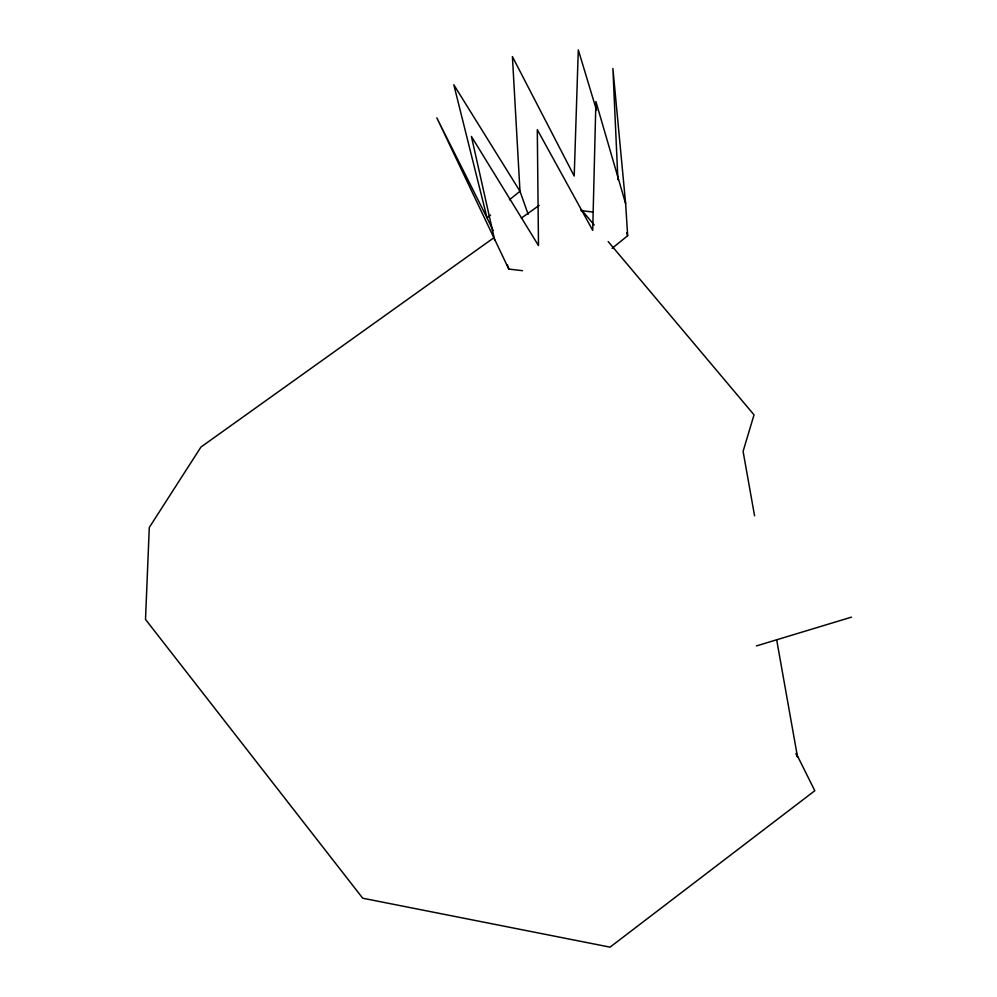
<?xml version="1.0" encoding="UTF-8"?>
<svg xmlns="http://www.w3.org/2000/svg" width="997" height="997" viewBox="0 0 997 997"><rect width="100%" height="100%" fill="white"/><g stroke="black" fill="none" stroke-linecap="round" stroke-linejoin="round"><path stroke-width="1.5" d="M490.586 215.053L487.059 217.907L493.104 230.481M509.405 199.811L519.985 191.25L512.408 56.605L574.21 176.033L578.297 49.85L596.567 110.355M612.121 248.328L627.661 235.728L625.642 203.7L612.881 68.457L617.903 179.647M493.565 237.971L200.958 447.042L149.288 527.475L145.512 619.436L362.734 898.222L610.052 947.15L814.811 790.733L796.167 753.333M521.431 218.056L539.165 205.394M756.411 645.919L851.488 617.143M580.964 210.616L593.19 212.062M528.148 214.33L519.985 191.25L453.809 84.77L487.059 217.907L436.823 117.833L508.794 269.078L522.553 270.698M581.226 209.557L594.212 224.973M608.195 241.598L754.031 414.839L743.089 451.354L754.567 515.798M796.129 754.081L797.5 756.86L776.651 639.738M626.677 232.812L627.661 235.728M507.311 264.691L508.794 269.078M625.642 203.7L595.894 101.52L592.717 230.369L537.296 129.672L538.492 245.574L471.407 136.427L494.736 240.414"/></g></svg>
